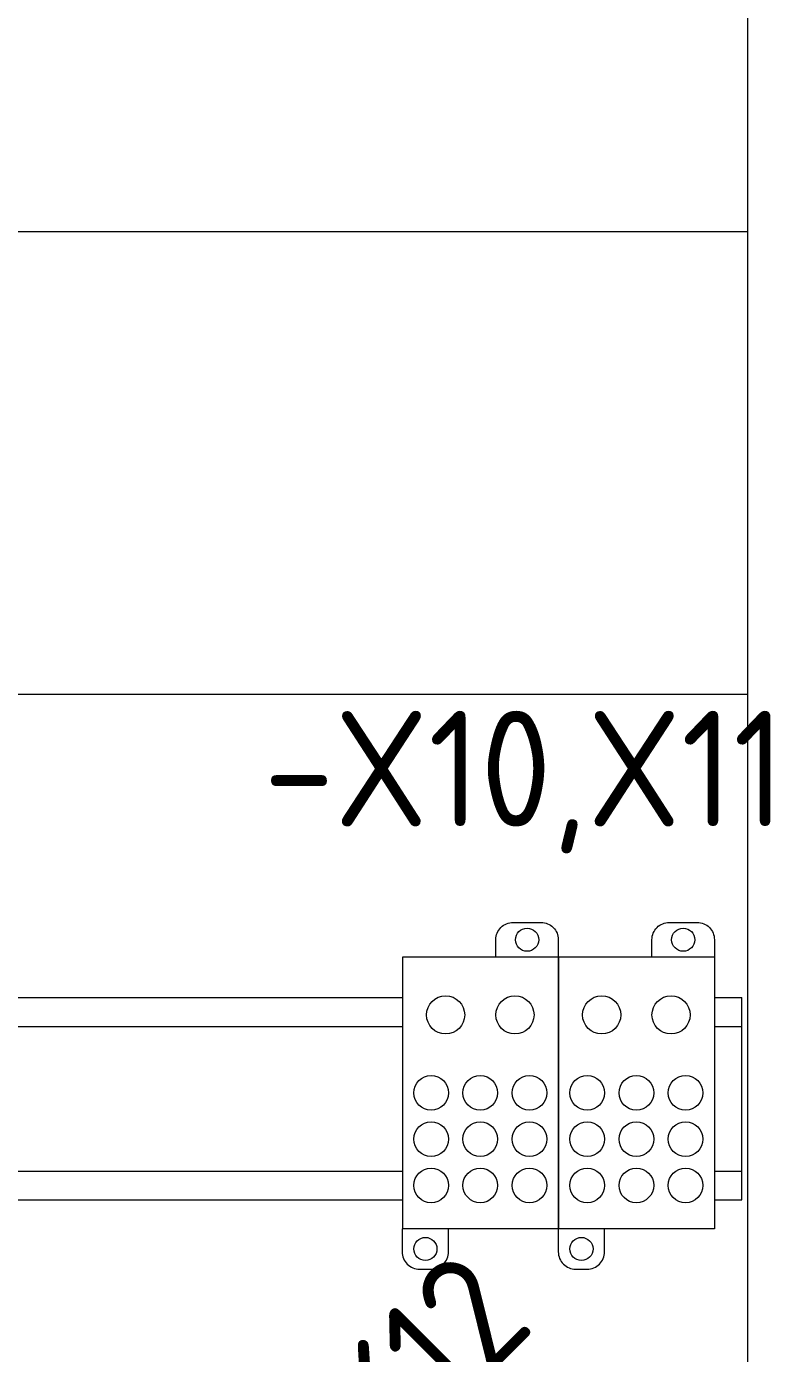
# Model space of a CAD drawing. Header units: millimetres. Extents: x 1359 to 3577, y 1336 to 3557.
# Drawn here: x 3207.9 to 3336.5, y 2687.5 to 2917 of the extents above; entities that cross this region are included whole.
import ezdxf
from ezdxf.enums import TextEntityAlignment as Align

# ---------------------------------------------------------------- set-up
doc = ezdxf.new("R2010")
doc.units = ezdxf.units.MM
doc.layers.add('000-PI-Oprema', color=30, linetype='Continuous', lineweight=5)
doc.layers.add('002-PI-Kabelska kanalica', color=150, linetype='Continuous')
doc.styles.add('PI0', font='isocpeur.ttf', dxfattribs={"width": 0.9})

msp = doc.modelspace()

# ---------------------------------------------------------------- linework, layer by layer
at = {"layer": '000-PI-Oprema', "color": 0, "linetype": 'ByBlock', "lineweight": 0}
for points in [[(3289.04, 2756.08), (3289.04, 2759.08, -0.414214), (3292.04, 2762.08), (3296.84, 2762.08, -0.414214), (3299.84, 2759.08), (3299.84, 2756.08), (3299.84, 2709.08), (3272.84, 2709.08), (3272.84, 2705.08, 0.414214), (3275.84, 2702.08), (3277.84, 2702.08, 0.414214), (3280.84, 2705.08), (3280.84, 2709.08)], [(3316.04, 2756.08), (3316.04, 2759.08, -0.414214), (3319.04, 2762.08), (3323.84, 2762.08, -0.414214), (3326.84, 2759.08), (3326.84, 2756.08), (3326.84, 2709.08), (3299.84, 2709.08), (3299.84, 2705.08, 0.414214), (3302.84, 2702.08), (3304.84, 2702.08, 0.414214), (3307.84, 2705.08), (3307.84, 2709.08)]]:
    msp.add_lwpolyline(points, format="xyb", dxfattribs=at)
for points in [[(3299.86, 2756.08), (3272.86, 2756.08), (3272.86, 2709.08)], [(3326.86, 2756.08), (3299.86, 2756.08), (3299.86, 2709.08)]]:
    msp.add_lwpolyline(points, dxfattribs=at)
for centre, radius in [((3294.44, 2759.08), 2), ((3321.44, 2759.08), 2), ((3280.34, 2746.08), 3.3), ((3292.34, 2746.08), 3.3), ((3307.34, 2746.08), 3.3), ((3319.34, 2746.08), 3.3), ((3277.84, 2732.58), 3), ((3286.34, 2732.58), 3), ((3294.84, 2732.58), 3), ((3304.84, 2732.58), 3), ((3313.34, 2732.58), 3), ((3321.84, 2732.58), 3), ((3277.84, 2724.58), 3), ((3286.34, 2724.58), 3), ((3294.84, 2724.58), 3), ((3304.84, 2724.58), 3), ((3313.34, 2724.58), 3), ((3321.84, 2724.58), 3), ((3277.84, 2716.58), 3), ((3286.34, 2716.58), 3), ((3294.84, 2716.58), 3), ((3304.84, 2716.58), 3), ((3313.34, 2716.58), 3), ((3321.84, 2716.58), 3), ((3276.84, 2705.58), 2), ((3303.84, 2705.58), 2)]:
    msp.add_circle(centre, radius, dxfattribs=at)
at = {"layer": '002-PI-Kabelska kanalica', "color": 0, "linetype": 'ByBlock', "lineweight": 0}
for p, q in [((3332.57, 3351.56), (3332.57, 1679.56)), ((2516.57, 2881.56), (3332.57, 2881.56)), ((3332.57, 2881.56), (3332.57, 2801.56)), ((2516.57, 2801.56), (3332.57, 2801.56))]:
    msp.add_line(p, q, dxfattribs=at)
at = {"layer": '002-PI-Kabelska kanalica', "color": 0, "linetype": 'ByBlock', "lineweight": 0, "ltscale": 0.25}
for p, q in [((3191.59, 2749.06), (3272.86, 2749.06)), ((3326.84, 2749.06), (3331.25, 2749.06)), ((3327.16, 2749.06), (3331.57, 2749.06)), ((3331.57, 2714.06), (3331.57, 2749.06)), ((3191.59, 2744.06), (3272.86, 2744.06)), ((3326.84, 2744.06), (3331.25, 2744.06)), ((3327.16, 2744.06), (3331.57, 2744.06)), ((3191.59, 2719.06), (3272.86, 2719.06)), ((3326.84, 2719.06), (3331.25, 2719.06)), ((3327.16, 2719.06), (3331.57, 2719.06)), ((3191.59, 2714.06), (3272.86, 2714.06)), ((3326.84, 2714.06), (3331.25, 2714.06)), ((3327.16, 2714.06), (3331.57, 2714.06))]:
    msp.add_line(p, q, dxfattribs=at)

# ---------------------------------------------------------------- texts
at = {"layer": '002-PI-Kabelska kanalica', "color": 0, "linetype": 'ByBlock', "lineweight": 0, "style": 'PI0', "width": 0.9}
msp.add_text('-X10,X11', height=20, dxfattribs=at).set_placement((3293.98, 2786.34), align=Align.MIDDLE)
msp.add_text('-162K11, 162K12', height=20, rotation=45, dxfattribs=at).set_placement((3177.73, 2573.56))

doc.saveas('drawing.dxf')
